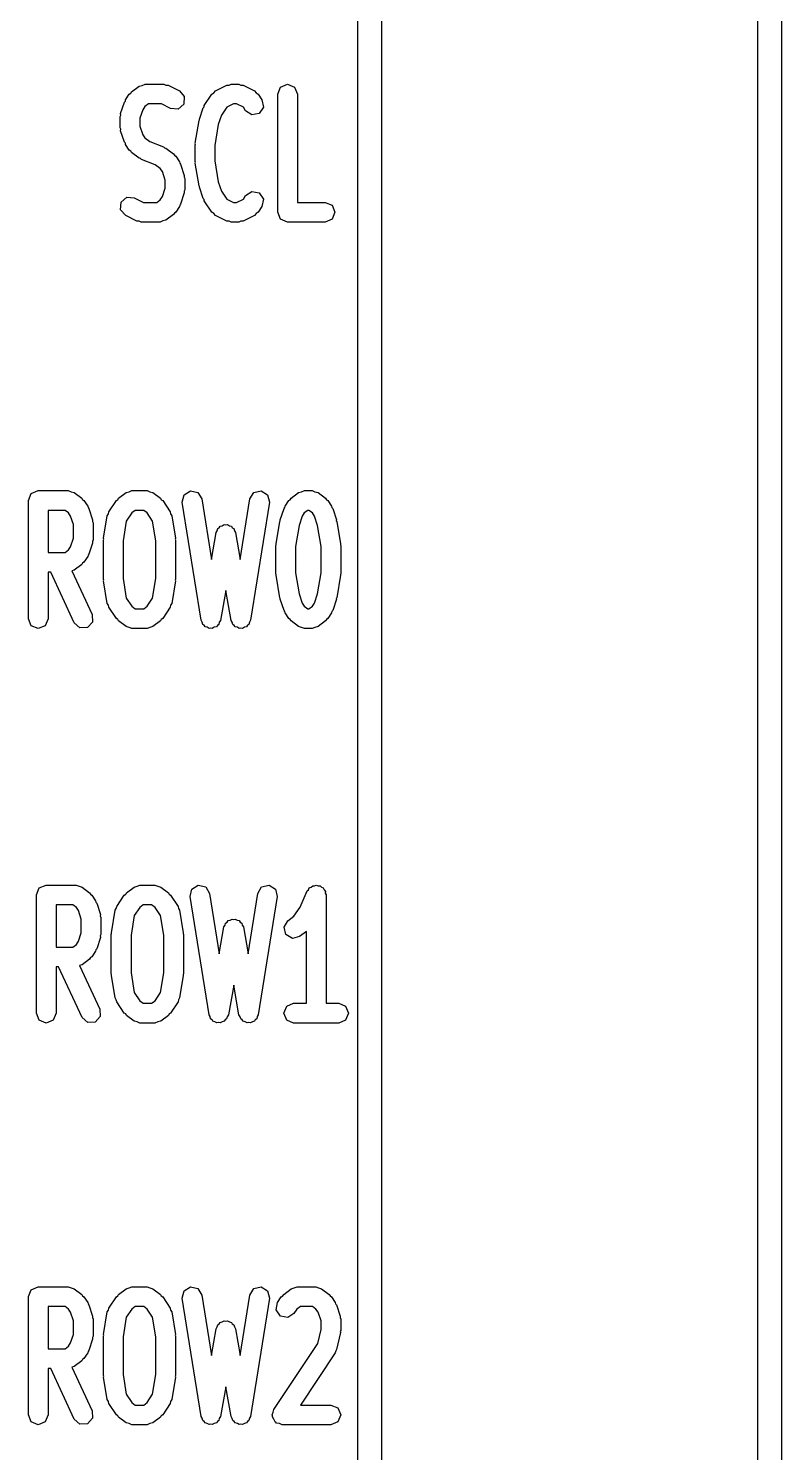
# Model space of a CAD drawing. Extents: x 62 to 222, y -188 to -37.
# Drawn here: x 102.96 to 107.74, y -68.7 to -59.66 of the extents above; entities that cross this region are included whole.
import ezdxf

# ---------------------------------------------------------------- set-up
doc = ezdxf.new("R2010")
doc.units = 0
doc.layers.add('BLACK', color=7, linetype='CONTINUOUS')

msp = doc.modelspace()

# ---------------------------------------------------------------- linework, layer by layer
at = {"layer": 'BLACK', "linetype": 'CONTINUOUS'}
for p, q in [((105.049, -77), (105.049, -46.52)), ((105.199, -46.595), (105.199, -76.925)), ((107.589, -76.925), (107.589, -46.595)), ((107.739, -46.52), (107.739, -77)), ((103.608, -60.0743), (103.614, -60.065)), ((103.614, -60.065), (103.661, -60.0293)), ((103.661, -60.0293), (103.68, -60.0244)), ((103.68, -60.0244), (103.699, -60.0168)), ((103.699, -60.0168), (103.818, -60.0168)), ((103.818, -60.0168), (103.831, -60.0224)), ((103.831, -60.0224), (103.846, -60.0234)), ((103.846, -60.0234), (103.917, -60.0591)), ((103.917, -60.0591), (103.948, -60.0952)), ((104.136, -60.0713), (104.147, -60.0591)), ((104.147, -60.0591), (104.218, -60.0234)), ((104.218, -60.0234), (104.233, -60.0224)), ((104.233, -60.0224), (104.246, -60.0168)), ((104.246, -60.0168), (104.294, -60.0168)), ((104.294, -60.0168), (104.307, -60.0224)), ((104.307, -60.0224), (104.322, -60.0234)), ((104.322, -60.0234), (104.393, -60.0591)), ((104.393, -60.0591), (104.404, -60.0713)), ((104.541, -60.0793), (104.559, -60.0351)), ((104.559, -60.0351), (104.603, -60.0168)), ((104.603, -60.0168), (104.648, -60.0351)), ((104.648, -60.0351), (104.666, -60.0793)), ((103.544, -60.2024), (103.568, -60.1309)), ((103.568, -60.1309), (103.574, -60.1245)), ((103.574, -60.1245), (103.575, -60.116)), ((103.575, -60.116), (103.599, -60.0803)), ((103.599, -60.0803), (103.608, -60.0743)), ((103.72, -60.1418), (103.697, -60.1586)), ((103.803, -60.1418), (103.72, -60.1418)), ((103.861, -60.1709), (103.803, -60.1418)), ((103.945, -60.1429), (103.909, -60.1743)), ((103.948, -60.0952), (103.945, -60.1429)), ((104.074, -60.1602), (104.075, -60.1518)), ((104.075, -60.1518), (104.123, -60.0803)), ((104.123, -60.0803), (104.136, -60.0713)), ((104.261, -60.1418), (104.218, -60.1635)), ((104.279, -60.1418), (104.261, -60.1418)), ((104.323, -60.1635), (104.279, -60.1418)), ((104.404, -60.0713), (104.417, -60.0803)), ((104.417, -60.0803), (104.441, -60.116)), ((104.441, -60.116), (104.45, -60.163)), ((104.541, -60.8293), (104.541, -60.0793)), ((104.666, -60.0793), (104.666, -60.7668)), ((103.541, -60.2221), (103.545, -60.2126)), ((103.541, -60.2936), (103.541, -60.2221)), ((103.545, -60.2126), (103.544, -60.2024)), ((103.684, -60.1784), (103.666, -60.2323)), ((103.666, -60.2323), (103.666, -60.2834)), ((103.697, -60.1586), (103.684, -60.1784)), ((103.909, -60.1743), (103.861, -60.1709)), ((104.042, -60.2476), (104.045, -60.2432)), ((104.044, -60.2381), (104.068, -60.1667)), ((104.045, -60.2432), (104.044, -60.2381)), ((104.068, -60.1667), (104.074, -60.1602)), ((104.184, -60.2141), (104.164, -60.273)), ((104.218, -60.1635), (104.184, -60.2141)), ((104.337, -60.1854), (104.323, -60.1635)), ((104.377, -60.212), (104.337, -60.1854)), ((104.424, -60.2027), (104.377, -60.212)), ((104.45, -60.163), (104.424, -60.2027)), ((103.545, -60.3031), (103.541, -60.2936)), ((103.544, -60.3133), (103.545, -60.3031)), ((103.568, -60.3848), (103.544, -60.3133)), ((103.666, -60.2834), (103.684, -60.3373)), ((103.684, -60.3373), (103.697, -60.3571)), ((104.018, -60.3904), (104.042, -60.2476)), ((104.164, -60.273), (104.142, -60.4059)), ((103.574, -60.3912), (103.568, -60.3848)), ((103.575, -60.3997), (103.574, -60.3912)), ((103.599, -60.4354), (103.575, -60.3997)), ((103.697, -60.3571), (103.729, -60.3811)), ((103.729, -60.3811), (103.816, -60.4136)), ((103.816, -60.4136), (103.823, -60.4199)), ((103.823, -60.4199), (103.831, -60.4221)), ((103.831, -60.4221), (103.879, -60.4579)), ((104.017, -60.4007), (104.019, -60.3957)), ((104.017, -60.5079), (104.017, -60.4007)), ((104.019, -60.3957), (104.018, -60.3904)), ((104.142, -60.4059), (104.142, -60.5027)), ((103.608, -60.4414), (103.599, -60.4354)), ((103.614, -60.4507), (103.608, -60.4414)), ((103.661, -60.4864), (103.614, -60.4507)), ((103.67, -60.4887), (103.661, -60.4864)), ((103.677, -60.495), (103.67, -60.4887)), ((103.764, -60.5275), (103.677, -60.495)), ((103.879, -60.4579), (103.885, -60.4672)), ((103.885, -60.4672), (103.894, -60.4732)), ((103.894, -60.4732), (103.917, -60.5089)), ((103.917, -60.5089), (103.919, -60.5173)), ((103.919, -60.5173), (103.925, -60.5238)), ((104.019, -60.5129), (104.017, -60.5079)), ((104.018, -60.5181), (104.019, -60.5129)), ((104.042, -60.661), (104.018, -60.5181)), ((104.142, -60.5027), (104.164, -60.6356)), ((103.795, -60.5514), (103.764, -60.5275)), ((103.809, -60.5713), (103.795, -60.5514)), ((103.827, -60.6251), (103.809, -60.5713)), ((103.925, -60.5238), (103.948, -60.5952)), ((103.948, -60.5952), (103.948, -60.6055)), ((103.948, -60.6055), (103.952, -60.615)), ((103.809, -60.7302), (103.827, -60.6763)), ((103.827, -60.6763), (103.827, -60.6251)), ((103.952, -60.6864), (103.948, -60.6959)), ((103.948, -60.6959), (103.948, -60.7062)), ((103.952, -60.615), (103.952, -60.6864)), ((104.045, -60.6653), (104.042, -60.661)), ((104.044, -60.6705), (104.045, -60.6653)), ((104.068, -60.7419), (104.044, -60.6705)), ((104.164, -60.6356), (104.184, -60.6944)), ((104.184, -60.6944), (104.218, -60.7451)), ((104.337, -60.7232), (104.377, -60.6966)), ((104.377, -60.6966), (104.424, -60.7059)), ((103.544, -60.8133), (103.548, -60.7656)), ((103.548, -60.7656), (103.584, -60.7343)), ((103.584, -60.7343), (103.631, -60.7377)), ((103.631, -60.7377), (103.69, -60.7668)), ((103.69, -60.7668), (103.773, -60.7668)), ((103.773, -60.7668), (103.795, -60.75)), ((103.795, -60.75), (103.809, -60.7302)), ((103.919, -60.7841), (103.917, -60.7925)), ((103.925, -60.7776), (103.919, -60.7841)), ((103.948, -60.7062), (103.925, -60.7776)), ((104.074, -60.7484), (104.068, -60.7419)), ((104.075, -60.7568), (104.074, -60.7484)), ((104.123, -60.8282), (104.075, -60.7568)), ((104.218, -60.7451), (104.261, -60.7668)), ((104.261, -60.7668), (104.279, -60.7668)), ((104.279, -60.7668), (104.323, -60.7451)), ((104.323, -60.7451), (104.337, -60.7232)), ((104.424, -60.7059), (104.45, -60.7456)), ((104.45, -60.7456), (104.441, -60.7925)), ((104.666, -60.7668), (104.842, -60.7668)), ((104.842, -60.7668), (104.886, -60.7851)), ((104.886, -60.7851), (104.904, -60.8293)), ((103.576, -60.8495), (103.544, -60.8133)), ((103.647, -60.8852), (103.576, -60.8495)), ((103.831, -60.8793), (103.812, -60.8842)), ((103.879, -60.8436), (103.831, -60.8793)), ((103.885, -60.8343), (103.879, -60.8436)), ((103.894, -60.8282), (103.885, -60.8343)), ((103.917, -60.7925), (103.894, -60.8282)), ((104.136, -60.8372), (104.123, -60.8282)), ((104.147, -60.8495), (104.136, -60.8372)), ((104.218, -60.8852), (104.147, -60.8495)), ((104.393, -60.8495), (104.322, -60.8852)), ((104.404, -60.8372), (104.393, -60.8495)), ((104.417, -60.8282), (104.404, -60.8372)), ((104.441, -60.7925), (104.417, -60.8282)), ((104.559, -60.8735), (104.541, -60.8293)), ((104.603, -60.8918), (104.559, -60.8735)), ((104.886, -60.8735), (104.842, -60.8918)), ((104.904, -60.8293), (104.886, -60.8735)), ((103.661, -60.8862), (103.647, -60.8852)), ((103.675, -60.8918), (103.661, -60.8862)), ((103.794, -60.8918), (103.675, -60.8918)), ((103.812, -60.8842), (103.794, -60.8918)), ((104.233, -60.8862), (104.218, -60.8852)), ((104.246, -60.8918), (104.233, -60.8862)), ((104.294, -60.8918), (104.246, -60.8918)), ((104.307, -60.8862), (104.294, -60.8918)), ((104.322, -60.8852), (104.307, -60.8862)), ((104.842, -60.8918), (104.603, -60.8918)), ((102.977, -62.6131), (103.021, -62.5948)), ((103.021, -62.5948), (103.212, -62.5948)), ((103.212, -62.5948), (103.23, -62.6024)), ((103.598, -62.6024), (103.616, -62.5948)), ((103.616, -62.5948), (103.712, -62.5948)), ((103.712, -62.5948), (103.73, -62.6024)), ((103.947, -62.6206), (103.987, -62.5956)), ((103.987, -62.5956), (104.034, -62.6067)), ((104.389, -62.6067), (104.436, -62.5956)), ((104.436, -62.5956), (104.476, -62.6206)), ((104.693, -62.6024), (104.712, -62.5948)), ((104.712, -62.5948), (104.759, -62.5948)), ((104.759, -62.5948), (104.777, -62.6024)), ((102.959, -62.6573), (102.977, -62.6131)), ((102.959, -63.4073), (102.959, -62.6573)), ((103.23, -62.6024), (103.249, -62.6073)), ((103.249, -62.6073), (103.297, -62.643)), ((103.297, -62.643), (103.302, -62.6523)), ((103.302, -62.6523), (103.311, -62.6583)), ((103.311, -62.6583), (103.335, -62.694)), ((103.469, -62.7298), (103.517, -62.6583)), ((103.517, -62.6583), (103.526, -62.6523)), ((103.526, -62.6523), (103.531, -62.643)), ((103.531, -62.643), (103.579, -62.6073)), ((103.579, -62.6073), (103.598, -62.6024)), ((103.73, -62.6024), (103.749, -62.6073)), ((103.749, -62.6073), (103.797, -62.643)), ((103.797, -62.643), (103.802, -62.6523)), ((103.802, -62.6523), (103.811, -62.6583)), ((103.811, -62.6583), (103.859, -62.7298)), ((103.935, -62.6671), (103.947, -62.6206)), ((104.055, -63.4171), (103.935, -62.6671)), ((104.034, -62.6067), (104.059, -62.6475)), ((104.059, -62.6475), (104.12, -63.0306)), ((104.303, -63.0306), (104.364, -62.6475)), ((104.364, -62.6475), (104.389, -62.6067)), ((104.488, -62.6671), (104.368, -63.4171)), ((104.476, -62.6206), (104.488, -62.6671)), ((104.588, -62.694), (104.612, -62.6583)), ((104.612, -62.6583), (104.621, -62.6523)), ((104.621, -62.6523), (104.626, -62.643)), ((104.626, -62.643), (104.674, -62.6073)), ((104.674, -62.6073), (104.693, -62.6024)), ((104.777, -62.6024), (104.797, -62.6073)), ((104.797, -62.6073), (104.844, -62.643)), ((104.844, -62.643), (104.85, -62.6523)), ((104.85, -62.6523), (104.859, -62.6583)), ((104.859, -62.6583), (104.883, -62.694)), ((103.084, -62.7198), (103.084, -62.9876)), ((103.191, -62.7198), (103.084, -62.7198)), ((103.213, -62.7366), (103.191, -62.7198)), ((103.226, -62.7564), (103.213, -62.7366)), ((103.244, -62.8103), (103.226, -62.7564)), ((103.335, -62.694), (103.337, -62.7025)), ((103.337, -62.7025), (103.342, -62.7089)), ((103.342, -62.7089), (103.366, -62.7804)), ((103.436, -62.897), (103.459, -62.7542)), ((103.459, -62.7542), (103.466, -62.7428)), ((103.466, -62.7428), (103.469, -62.7298)), ((103.615, -62.7366), (103.58, -62.7879)), ((103.637, -62.7198), (103.615, -62.7366)), ((103.691, -62.7198), (103.637, -62.7198)), ((103.713, -62.7366), (103.691, -62.7198)), ((103.747, -62.7879), (103.713, -62.7366)), ((103.859, -62.7298), (103.861, -62.7428)), ((103.861, -62.7428), (103.868, -62.7542)), ((103.868, -62.7542), (103.892, -62.897)), ((104.557, -62.7804), (104.581, -62.7089)), ((104.581, -62.7089), (104.586, -62.7025)), ((104.586, -62.7025), (104.588, -62.694)), ((104.697, -62.7564), (104.677, -62.8153)), ((104.71, -62.7366), (104.697, -62.7564)), ((104.732, -62.7198), (104.71, -62.7366)), ((104.738, -62.7198), (104.732, -62.7198)), ((104.761, -62.7366), (104.738, -62.7198)), ((104.774, -62.7564), (104.761, -62.7366)), ((104.794, -62.8153), (104.774, -62.7564)), ((104.883, -62.694), (104.884, -62.7025)), ((104.884, -62.7025), (104.89, -62.7089)), ((104.89, -62.7089), (104.914, -62.7804)), ((103.244, -62.8971), (103.244, -62.8103)), ((103.366, -62.7804), (103.365, -62.7906)), ((103.365, -62.7906), (103.369, -62.8001)), ((103.369, -62.8001), (103.369, -62.9073)), ((103.58, -62.7879), (103.56, -62.9125)), ((103.768, -62.9125), (103.747, -62.7879)), ((104.12, -63.0306), (104.15, -62.8606)), ((104.15, -62.8606), (104.157, -62.8491)), ((104.157, -62.8491), (104.16, -62.8358)), ((104.16, -62.8358), (104.17, -62.8298)), ((104.17, -62.8298), (104.176, -62.8203)), ((104.176, -62.8203), (104.189, -62.8174)), ((104.189, -62.8174), (104.201, -62.81)), ((104.201, -62.81), (104.212, -62.8124)), ((104.212, -62.8124), (104.222, -62.81)), ((104.222, -62.81), (104.234, -62.8174)), ((104.234, -62.8174), (104.247, -62.8203)), ((104.247, -62.8203), (104.253, -62.8298)), ((104.253, -62.8298), (104.263, -62.8358)), ((104.263, -62.8358), (104.266, -62.8491)), ((104.266, -62.8491), (104.273, -62.8606)), ((104.273, -62.8606), (104.303, -63.0306)), ((104.531, -62.9327), (104.555, -62.7899)), ((104.555, -62.7899), (104.557, -62.7855)), ((104.557, -62.7855), (104.557, -62.7804)), ((104.677, -62.8153), (104.655, -62.9482)), ((104.816, -62.9482), (104.794, -62.8153)), ((104.914, -62.7804), (104.913, -62.7855)), ((104.913, -62.7855), (104.916, -62.7899)), ((104.916, -62.7899), (104.94, -62.9327)), ((103.213, -62.9709), (103.226, -62.951)), ((103.226, -62.951), (103.244, -62.8971)), ((103.366, -62.9271), (103.342, -62.9985)), ((103.369, -62.9073), (103.365, -62.9168)), ((103.365, -62.9168), (103.366, -62.9271)), ((103.435, -62.9073), (103.437, -62.9023)), ((103.435, -63.1573), (103.435, -62.9073)), ((103.437, -62.9023), (103.436, -62.897)), ((103.56, -62.9125), (103.56, -63.1521)), ((103.768, -63.1521), (103.768, -62.9125)), ((103.892, -62.897), (103.891, -62.9023)), ((103.891, -62.9023), (103.893, -62.9073)), ((103.893, -62.9073), (103.893, -63.1573)), ((104.53, -62.943), (104.532, -62.938)), ((104.53, -63.1216), (104.53, -62.943)), ((104.532, -62.938), (104.531, -62.9327)), ((104.655, -62.9482), (104.655, -63.1164)), ((104.816, -63.1164), (104.816, -62.9482)), ((104.94, -62.9327), (104.939, -62.938)), ((104.939, -62.938), (104.941, -62.943)), ((104.941, -62.943), (104.941, -63.1216)), ((103.084, -62.9876), (103.191, -62.9876)), ((103.191, -62.9876), (103.213, -62.9709)), ((103.335, -63.0134), (103.311, -63.0491)), ((103.337, -63.005), (103.335, -63.0134)), ((103.342, -62.9985), (103.337, -63.005)), ((103.1, -63.1126), (103.084, -63.1126)), ((103.084, -63.1126), (103.084, -63.4073)), ((103.25, -63.4337), (103.1, -63.1126)), ((103.249, -63.1001), (103.234, -63.1039)), ((103.234, -63.1039), (103.363, -63.3809)), ((103.297, -63.0644), (103.249, -63.1001)), ((103.302, -63.0551), (103.297, -63.0644)), ((103.311, -63.0491), (103.302, -63.0551)), ((104.532, -63.1266), (104.53, -63.1216)), ((104.531, -63.1318), (104.532, -63.1266)), ((104.555, -63.2747), (104.531, -63.1318)), ((104.655, -63.1164), (104.677, -63.2493)), ((104.794, -63.2493), (104.816, -63.1164)), ((104.94, -63.1318), (104.916, -63.2747)), ((104.941, -63.1216), (104.939, -63.1266)), ((104.939, -63.1266), (104.94, -63.1318)), ((103.437, -63.1623), (103.435, -63.1573)), ((103.436, -63.1676), (103.437, -63.1623)), ((103.459, -63.3104), (103.436, -63.1676)), ((103.56, -63.1521), (103.58, -63.2766)), ((103.747, -63.2766), (103.768, -63.1521)), ((103.892, -63.1676), (103.868, -63.3104)), ((103.893, -63.1573), (103.891, -63.1623)), ((103.891, -63.1623), (103.892, -63.1676)), ((103.466, -63.3217), (103.459, -63.3104)), ((103.58, -63.2766), (103.615, -63.328)), ((103.713, -63.328), (103.747, -63.2766)), ((103.868, -63.3104), (103.861, -63.3217)), ((104.212, -63.2286), (104.178, -63.4182)), ((104.245, -63.4182), (104.212, -63.2286)), ((104.557, -63.2791), (104.555, -63.2747)), ((104.557, -63.2842), (104.557, -63.2791)), ((104.581, -63.3556), (104.557, -63.2842)), ((104.677, -63.2493), (104.697, -63.3082)), ((104.697, -63.3082), (104.71, -63.328)), ((104.761, -63.328), (104.774, -63.3082)), ((104.774, -63.3082), (104.794, -63.2493)), ((104.914, -63.2842), (104.89, -63.3556)), ((104.916, -63.2747), (104.913, -63.2791)), ((104.913, -63.2791), (104.914, -63.2842)), ((102.977, -63.4515), (102.959, -63.4073)), ((103.084, -63.4073), (103.065, -63.4515)), ((103.363, -63.3809), (103.365, -63.4286)), ((103.469, -63.3348), (103.466, -63.3217)), ((103.517, -63.4062), (103.469, -63.3348)), ((103.526, -63.4123), (103.517, -63.4062)), ((103.615, -63.328), (103.637, -63.3448)), ((103.637, -63.3448), (103.691, -63.3448)), ((103.691, -63.3448), (103.713, -63.328)), ((103.811, -63.4062), (103.802, -63.4123)), ((103.859, -63.3348), (103.811, -63.4062)), ((103.861, -63.3217), (103.859, -63.3348)), ((104.586, -63.3621), (104.581, -63.3556)), ((104.588, -63.3705), (104.586, -63.3621)), ((104.612, -63.4062), (104.588, -63.3705)), ((104.621, -63.4123), (104.612, -63.4062)), ((104.71, -63.328), (104.732, -63.3448)), ((104.732, -63.3448), (104.738, -63.3448)), ((104.738, -63.3448), (104.761, -63.328)), ((104.859, -63.4062), (104.85, -63.4123)), ((104.883, -63.3705), (104.859, -63.4062)), ((104.884, -63.3621), (104.883, -63.3705)), ((104.89, -63.3556), (104.884, -63.3621)), ((103.021, -63.4698), (102.977, -63.4515)), ((103.065, -63.4515), (103.021, -63.4698)), ((103.285, -63.466), (103.25, -63.4337)), ((103.333, -63.4639), (103.285, -63.466)), ((103.365, -63.4286), (103.333, -63.4639)), ((103.531, -63.4216), (103.526, -63.4123)), ((103.579, -63.4573), (103.531, -63.4216)), ((103.598, -63.4622), (103.579, -63.4573)), ((103.616, -63.4698), (103.598, -63.4622)), ((103.712, -63.4698), (103.616, -63.4698)), ((103.73, -63.4622), (103.712, -63.4698)), ((103.749, -63.4573), (103.73, -63.4622)), ((103.797, -63.4216), (103.749, -63.4573)), ((103.802, -63.4123), (103.797, -63.4216)), ((104.062, -63.4292), (104.055, -63.4171)), ((104.065, -63.4431), (104.062, -63.4292)), ((104.074, -63.4488), (104.065, -63.4431)), ((104.08, -63.4579), (104.074, -63.4488)), ((104.093, -63.4612), (104.08, -63.4579)), ((104.105, -63.4688), (104.093, -63.4612)), ((104.116, -63.4665), (104.105, -63.4688)), ((104.126, -63.469), (104.116, -63.4665)), ((104.138, -63.4616), (104.126, -63.469)), ((104.152, -63.4585), (104.138, -63.4616)), ((104.158, -63.4496), (104.152, -63.4585)), ((104.167, -63.444), (104.158, -63.4496)), ((104.17, -63.4302), (104.167, -63.444)), ((104.178, -63.4182), (104.17, -63.4302)), ((104.253, -63.4302), (104.245, -63.4182)), ((104.256, -63.444), (104.253, -63.4302)), ((104.265, -63.4496), (104.256, -63.444)), ((104.271, -63.4585), (104.265, -63.4496)), ((104.285, -63.4616), (104.271, -63.4585)), ((104.297, -63.469), (104.285, -63.4616)), ((104.307, -63.4665), (104.297, -63.469)), ((104.318, -63.4688), (104.307, -63.4665)), ((104.33, -63.4612), (104.318, -63.4688)), ((104.343, -63.4579), (104.33, -63.4612)), ((104.349, -63.4488), (104.343, -63.4579)), ((104.358, -63.4431), (104.349, -63.4488)), ((104.361, -63.4292), (104.358, -63.4431)), ((104.368, -63.4171), (104.361, -63.4292)), ((104.626, -63.4216), (104.621, -63.4123)), ((104.674, -63.4573), (104.626, -63.4216)), ((104.693, -63.4622), (104.674, -63.4573)), ((104.712, -63.4698), (104.693, -63.4622)), ((104.759, -63.4698), (104.712, -63.4698)), ((104.777, -63.4622), (104.759, -63.4698)), ((104.797, -63.4573), (104.777, -63.4622)), ((104.844, -63.4216), (104.797, -63.4573)), ((104.85, -63.4123), (104.844, -63.4216)), ((103.009, -65.1593), (103.027, -65.1151)), ((103.027, -65.1151), (103.071, -65.0968)), ((103.071, -65.0968), (103.262, -65.0968)), ((103.262, -65.0968), (103.28, -65.1044)), ((103.28, -65.1044), (103.299, -65.1093)), ((103.299, -65.1093), (103.347, -65.145)), ((103.581, -65.145), (103.629, -65.1093)), ((103.629, -65.1093), (103.648, -65.1044)), ((103.648, -65.1044), (103.666, -65.0968)), ((103.666, -65.0968), (103.762, -65.0968)), ((103.762, -65.0968), (103.78, -65.1044)), ((103.78, -65.1044), (103.799, -65.1093)), ((103.799, -65.1093), (103.847, -65.145)), ((103.985, -65.1691), (103.997, -65.1226)), ((103.997, -65.1226), (104.037, -65.0976)), ((104.037, -65.0976), (104.084, -65.1087)), ((104.084, -65.1087), (104.109, -65.1495)), ((104.414, -65.1495), (104.439, -65.1087)), ((104.439, -65.1087), (104.486, -65.0976)), ((104.486, -65.0976), (104.526, -65.1226)), ((104.526, -65.1226), (104.538, -65.1691)), ((104.737, -65.1259), (104.741, -65.1151)), ((104.741, -65.1151), (104.753, -65.11)), ((104.753, -65.11), (104.763, -65.101)), ((104.763, -65.101), (104.775, -65.1013)), ((104.775, -65.1013), (104.785, -65.0968)), ((104.785, -65.0968), (104.798, -65.1018)), ((104.798, -65.1018), (104.811, -65.1022)), ((104.811, -65.1022), (104.819, -65.1106)), ((104.819, -65.1106), (104.83, -65.1151)), ((104.83, -65.1151), (104.835, -65.1273)), ((103.009, -65.9093), (103.009, -65.1593)), ((103.347, -65.145), (103.352, -65.1543)), ((103.352, -65.1543), (103.361, -65.1603)), ((103.361, -65.1603), (103.385, -65.196)), ((103.385, -65.196), (103.387, -65.2045)), ((103.387, -65.2045), (103.392, -65.2109)), ((103.392, -65.2109), (103.416, -65.2824)), ((103.519, -65.2318), (103.567, -65.1603)), ((103.567, -65.1603), (103.576, -65.1543)), ((103.576, -65.1543), (103.581, -65.145)), ((103.847, -65.145), (103.852, -65.1543)), ((103.852, -65.1543), (103.861, -65.1603)), ((103.861, -65.1603), (103.909, -65.2318)), ((104.105, -65.9191), (103.985, -65.1691)), ((104.109, -65.1495), (104.17, -65.5326)), ((104.353, -65.5326), (104.414, -65.1495)), ((104.538, -65.1691), (104.418, -65.9191)), ((104.683, -65.2362), (104.728, -65.1339)), ((104.728, -65.1339), (104.737, -65.1259)), ((104.835, -65.1273), (104.844, -65.1369)), ((104.844, -65.1369), (104.843, -65.1485)), ((104.843, -65.1485), (104.848, -65.1593)), ((104.848, -65.1593), (104.848, -65.8468)), ((103.134, -65.2218), (103.134, -65.4896)), ((103.241, -65.2218), (103.134, -65.2218)), ((103.263, -65.2386), (103.241, -65.2218)), ((103.276, -65.2584), (103.263, -65.2386)), ((103.294, -65.3123), (103.276, -65.2584)), ((103.416, -65.2824), (103.415, -65.2926)), ((103.415, -65.2926), (103.419, -65.3021)), ((103.419, -65.3021), (103.419, -65.4093)), ((103.486, -65.399), (103.509, -65.2562)), ((103.509, -65.2562), (103.516, -65.2448)), ((103.516, -65.2448), (103.519, -65.2318)), ((103.63, -65.2899), (103.61, -65.4145)), ((103.665, -65.2386), (103.63, -65.2899)), ((103.687, -65.2218), (103.665, -65.2386)), ((103.741, -65.2218), (103.687, -65.2218)), ((103.763, -65.2386), (103.741, -65.2218)), ((103.797, -65.2899), (103.763, -65.2386)), ((103.818, -65.4145), (103.797, -65.2899)), ((103.909, -65.2318), (103.911, -65.2448)), ((103.911, -65.2448), (103.918, -65.2562)), ((103.918, -65.2562), (103.942, -65.399)), ((104.605, -65.3236), (104.644, -65.2943)), ((104.644, -65.2943), (104.683, -65.2362)), ((103.294, -65.3991), (103.294, -65.3123)), ((104.17, -65.5326), (104.2, -65.3626)), ((104.2, -65.3626), (104.207, -65.3511)), ((104.207, -65.3511), (104.21, -65.3378)), ((104.21, -65.3378), (104.22, -65.3318)), ((104.22, -65.3318), (104.226, -65.3223)), ((104.226, -65.3223), (104.239, -65.3194)), ((104.239, -65.3194), (104.251, -65.312)), ((104.251, -65.312), (104.262, -65.3144)), ((104.262, -65.3144), (104.272, -65.312)), ((104.272, -65.312), (104.284, -65.3194)), ((104.284, -65.3194), (104.297, -65.3223)), ((104.297, -65.3223), (104.303, -65.3318)), ((104.303, -65.3318), (104.313, -65.3378)), ((104.313, -65.3378), (104.316, -65.3511)), ((104.316, -65.3511), (104.323, -65.3626)), ((104.323, -65.3626), (104.353, -65.5326)), ((104.581, -65.3647), (104.605, -65.3236)), ((104.592, -65.4111), (104.581, -65.3647)), ((104.723, -65.3914), (104.68, -65.4236)), ((104.723, -65.8468), (104.723, -65.3914)), ((103.241, -65.4896), (103.263, -65.4729)), ((103.263, -65.4729), (103.276, -65.453)), ((103.276, -65.453), (103.294, -65.3991)), ((103.416, -65.4291), (103.392, -65.5005)), ((103.419, -65.4093), (103.415, -65.4188)), ((103.415, -65.4188), (103.416, -65.4291)), ((103.485, -65.4093), (103.487, -65.4043)), ((103.485, -65.6593), (103.485, -65.4093)), ((103.487, -65.4043), (103.486, -65.399)), ((103.61, -65.4145), (103.61, -65.6541)), ((103.818, -65.6541), (103.818, -65.4145)), ((103.942, -65.399), (103.941, -65.4043)), ((103.941, -65.4043), (103.943, -65.4093)), ((103.943, -65.4093), (103.943, -65.6593)), ((104.634, -65.4354), (104.592, -65.4111)), ((104.68, -65.4236), (104.634, -65.4354)), ((103.134, -65.4896), (103.241, -65.4896)), ((103.347, -65.5664), (103.299, -65.6021)), ((103.352, -65.5571), (103.347, -65.5664)), ((103.361, -65.5511), (103.352, -65.5571)), ((103.385, -65.5154), (103.361, -65.5511)), ((103.387, -65.507), (103.385, -65.5154)), ((103.392, -65.5005), (103.387, -65.507)), ((103.15, -65.6146), (103.134, -65.6146)), ((103.134, -65.6146), (103.134, -65.9093)), ((103.3, -65.9357), (103.15, -65.6146)), ((103.299, -65.6021), (103.284, -65.6059)), ((103.284, -65.6059), (103.413, -65.8829)), ((103.487, -65.6643), (103.485, -65.6593)), ((103.486, -65.6696), (103.487, -65.6643)), ((103.61, -65.6541), (103.63, -65.7786)), ((103.797, -65.7786), (103.818, -65.6541)), ((103.943, -65.6593), (103.941, -65.6643)), ((103.941, -65.6643), (103.942, -65.6696)), ((103.509, -65.8124), (103.486, -65.6696)), ((103.942, -65.6696), (103.918, -65.8124)), ((104.262, -65.7306), (104.228, -65.9202)), ((104.295, -65.9202), (104.262, -65.7306)), ((103.516, -65.8237), (103.509, -65.8124)), ((103.519, -65.8368), (103.516, -65.8237)), ((103.567, -65.9082), (103.519, -65.8368)), ((103.63, -65.7786), (103.665, -65.83)), ((103.665, -65.83), (103.687, -65.8468)), ((103.687, -65.8468), (103.741, -65.8468)), ((103.741, -65.8468), (103.763, -65.83)), ((103.763, -65.83), (103.797, -65.7786)), ((103.909, -65.8368), (103.861, -65.9082)), ((103.911, -65.8237), (103.909, -65.8368)), ((103.918, -65.8124), (103.911, -65.8237)), ((104.598, -65.8651), (104.642, -65.8468)), ((104.642, -65.8468), (104.723, -65.8468)), ((104.848, -65.8468), (104.928, -65.8468)), ((104.928, -65.8468), (104.972, -65.8651)), ((103.027, -65.9535), (103.009, -65.9093)), ((103.134, -65.9093), (103.115, -65.9535)), ((103.335, -65.968), (103.3, -65.9357)), ((103.415, -65.9306), (103.383, -65.9659)), ((103.413, -65.8829), (103.415, -65.9306)), ((103.576, -65.9143), (103.567, -65.9082)), ((103.581, -65.9236), (103.576, -65.9143)), ((103.629, -65.9593), (103.581, -65.9236)), ((103.847, -65.9236), (103.799, -65.9593)), ((103.852, -65.9143), (103.847, -65.9236)), ((103.861, -65.9082), (103.852, -65.9143)), ((104.112, -65.9312), (104.105, -65.9191)), ((104.115, -65.9451), (104.112, -65.9312)), ((104.22, -65.9322), (104.217, -65.946)), ((104.228, -65.9202), (104.22, -65.9322)), ((104.303, -65.9322), (104.295, -65.9202)), ((104.306, -65.946), (104.303, -65.9322)), ((104.411, -65.9312), (104.408, -65.9451)), ((104.418, -65.9191), (104.411, -65.9312)), ((104.58, -65.9093), (104.598, -65.8651)), ((104.598, -65.9535), (104.58, -65.9093)), ((104.972, -65.8651), (104.991, -65.9093)), ((104.991, -65.9093), (104.972, -65.9535)), ((103.071, -65.9718), (103.027, -65.9535)), ((103.115, -65.9535), (103.071, -65.9718)), ((103.383, -65.9659), (103.335, -65.968)), ((103.648, -65.9642), (103.629, -65.9593)), ((103.666, -65.9718), (103.648, -65.9642)), ((103.762, -65.9718), (103.666, -65.9718)), ((103.78, -65.9642), (103.762, -65.9718)), ((103.799, -65.9593), (103.78, -65.9642)), ((104.124, -65.9508), (104.115, -65.9451)), ((104.13, -65.9599), (104.124, -65.9508)), ((104.143, -65.9632), (104.13, -65.9599)), ((104.155, -65.9708), (104.143, -65.9632)), ((104.166, -65.9685), (104.155, -65.9708)), ((104.176, -65.971), (104.166, -65.9685)), ((104.188, -65.9636), (104.176, -65.971)), ((104.202, -65.9605), (104.188, -65.9636)), ((104.208, -65.9516), (104.202, -65.9605)), ((104.217, -65.946), (104.208, -65.9516)), ((104.315, -65.9516), (104.306, -65.946)), ((104.321, -65.9605), (104.315, -65.9516)), ((104.335, -65.9636), (104.321, -65.9605)), ((104.347, -65.971), (104.335, -65.9636)), ((104.357, -65.9685), (104.347, -65.971)), ((104.368, -65.9708), (104.357, -65.9685)), ((104.38, -65.9632), (104.368, -65.9708)), ((104.393, -65.9599), (104.38, -65.9632)), ((104.399, -65.9508), (104.393, -65.9599)), ((104.408, -65.9451), (104.399, -65.9508)), ((104.642, -65.9718), (104.598, -65.9535)), ((104.928, -65.9718), (104.642, -65.9718)), ((104.972, -65.9535), (104.928, -65.9718)), ((102.977, -67.6631), (103.021, -67.6448)), ((103.021, -67.6448), (103.212, -67.6448)), ((103.212, -67.6448), (103.23, -67.6524)), ((103.23, -67.6524), (103.249, -67.6573)), ((103.579, -67.6573), (103.598, -67.6524)), ((103.598, -67.6524), (103.616, -67.6448)), ((103.616, -67.6448), (103.712, -67.6448)), ((103.712, -67.6448), (103.73, -67.6524)), ((103.73, -67.6524), (103.749, -67.6573)), ((103.947, -67.6706), (103.987, -67.6456)), ((103.987, -67.6456), (104.034, -67.6567)), ((104.389, -67.6567), (104.436, -67.6456)), ((104.436, -67.6456), (104.476, -67.6706)), ((104.626, -67.6573), (104.646, -67.6524)), ((104.646, -67.6524), (104.664, -67.6448)), ((104.664, -67.6448), (104.783, -67.6448)), ((104.783, -67.6448), (104.801, -67.6524)), ((104.801, -67.6524), (104.82, -67.6573)), ((102.959, -67.7073), (102.977, -67.6631)), ((102.959, -68.4573), (102.959, -67.7073)), ((103.249, -67.6573), (103.297, -67.693)), ((103.297, -67.693), (103.302, -67.7023)), ((103.302, -67.7023), (103.311, -67.7083)), ((103.311, -67.7083), (103.335, -67.744)), ((103.335, -67.744), (103.337, -67.7525)), ((103.469, -67.7798), (103.517, -67.7083)), ((103.517, -67.7083), (103.526, -67.7023)), ((103.526, -67.7023), (103.531, -67.693)), ((103.531, -67.693), (103.579, -67.6573)), ((103.749, -67.6573), (103.797, -67.693)), ((103.797, -67.693), (103.802, -67.7023)), ((103.802, -67.7023), (103.811, -67.7083)), ((103.811, -67.7083), (103.859, -67.7798)), ((103.935, -67.7171), (103.947, -67.6706)), ((104.055, -68.4671), (103.935, -67.7171)), ((104.034, -67.6567), (104.059, -67.6975)), ((104.059, -67.6975), (104.12, -68.0806)), ((104.303, -68.0806), (104.364, -67.6975)), ((104.364, -67.6975), (104.389, -67.6567)), ((104.488, -67.7171), (104.368, -68.4671)), ((104.476, -67.6706), (104.488, -67.7171)), ((104.531, -67.791), (104.54, -67.744)), ((104.54, -67.744), (104.564, -67.7083)), ((104.564, -67.7083), (104.573, -67.7023)), ((104.573, -67.7023), (104.579, -67.693)), ((104.579, -67.693), (104.626, -67.6573)), ((104.82, -67.6573), (104.868, -67.693)), ((104.868, -67.693), (104.874, -67.7023)), ((104.874, -67.7023), (104.883, -67.7083)), ((104.883, -67.7083), (104.906, -67.744)), ((104.906, -67.744), (104.908, -67.7525)), ((103.084, -67.7698), (103.084, -68.0376)), ((103.191, -67.7698), (103.084, -67.7698)), ((103.213, -67.7866), (103.191, -67.7698)), ((103.226, -67.8064), (103.213, -67.7866)), ((103.244, -67.8603), (103.226, -67.8064)), ((103.337, -67.7525), (103.342, -67.7589)), ((103.342, -67.7589), (103.366, -67.8304)), ((103.366, -67.8304), (103.365, -67.8406)), ((103.436, -67.947), (103.459, -67.8042)), ((103.459, -67.8042), (103.466, -67.7928)), ((103.466, -67.7928), (103.469, -67.7798)), ((103.615, -67.7866), (103.58, -67.8379)), ((103.637, -67.7698), (103.615, -67.7866)), ((103.691, -67.7698), (103.637, -67.7698)), ((103.713, -67.7866), (103.691, -67.7698)), ((103.747, -67.8379), (103.713, -67.7866)), ((103.859, -67.7798), (103.861, -67.7928)), ((103.861, -67.7928), (103.868, -67.8042)), ((103.868, -67.8042), (103.892, -67.947)), ((104.558, -67.8307), (104.531, -67.791)), ((104.605, -67.84), (104.558, -67.8307)), ((104.644, -67.8134), (104.605, -67.84)), ((104.662, -67.7866), (104.644, -67.8134)), ((104.685, -67.7698), (104.662, -67.7866)), ((104.762, -67.7698), (104.685, -67.7698)), ((104.784, -67.7866), (104.762, -67.7698)), ((104.798, -67.8064), (104.784, -67.7866)), ((104.816, -67.8603), (104.798, -67.8064)), ((104.908, -67.7525), (104.914, -67.7589)), ((104.914, -67.7589), (104.937, -67.8304)), ((104.937, -67.8304), (104.937, -67.8406)), ((103.244, -67.9471), (103.244, -67.8603)), ((103.365, -67.8406), (103.369, -67.8501)), ((103.369, -67.8501), (103.369, -67.9573)), ((103.58, -67.8379), (103.56, -67.9625)), ((103.768, -67.9625), (103.747, -67.8379)), ((104.12, -68.0806), (104.15, -67.9106)), ((104.15, -67.9106), (104.157, -67.8991)), ((104.157, -67.8991), (104.16, -67.8858)), ((104.16, -67.8858), (104.17, -67.8798)), ((104.17, -67.8798), (104.176, -67.8703)), ((104.176, -67.8703), (104.189, -67.8674)), ((104.189, -67.8674), (104.201, -67.86)), ((104.201, -67.86), (104.212, -67.8624)), ((104.212, -67.8624), (104.222, -67.86)), ((104.222, -67.86), (104.234, -67.8674)), ((104.234, -67.8674), (104.247, -67.8703)), ((104.247, -67.8703), (104.253, -67.8798)), ((104.253, -67.8798), (104.263, -67.8858)), ((104.263, -67.8858), (104.266, -67.8991)), ((104.266, -67.8991), (104.273, -67.9106)), ((104.273, -67.9106), (104.303, -68.0806)), ((104.796, -68.0038), (104.816, -67.9147)), ((104.816, -67.9147), (104.816, -67.8603)), ((104.937, -67.8406), (104.941, -67.8501)), ((104.941, -67.9216), (104.938, -67.9281)), ((104.941, -67.8501), (104.941, -67.9216)), ((103.213, -68.0209), (103.226, -68.001)), ((103.226, -68.001), (103.244, -67.9471)), ((103.366, -67.9771), (103.342, -68.0485)), ((103.369, -67.9573), (103.365, -67.9668)), ((103.365, -67.9668), (103.366, -67.9771)), ((103.435, -67.9573), (103.437, -67.9523)), ((103.435, -68.2073), (103.435, -67.9573)), ((103.437, -67.9523), (103.436, -67.947)), ((103.56, -67.9625), (103.56, -68.2021)), ((103.768, -68.2021), (103.768, -67.9625)), ((103.892, -67.947), (103.891, -67.9523)), ((103.891, -67.9523), (103.893, -67.9573)), ((103.893, -67.9573), (103.893, -68.2073)), ((104.517, -68.4226), (104.796, -68.0038)), ((104.939, -67.9351), (104.915, -68.0423)), ((104.938, -67.9281), (104.939, -67.9351)), ((103.084, -68.0376), (103.191, -68.0376)), ((103.191, -68.0376), (103.213, -68.0209)), ((103.302, -68.1051), (103.297, -68.1144)), ((103.311, -68.0991), (103.302, -68.1051)), ((103.335, -68.0634), (103.311, -68.0991)), ((103.337, -68.055), (103.335, -68.0634)), ((103.342, -68.0485), (103.337, -68.055)), ((104.906, -68.0634), (104.685, -68.3948)), ((104.909, -68.0519), (104.906, -68.0634)), ((104.915, -68.0423), (104.909, -68.0519)), ((103.1, -68.1626), (103.084, -68.1626)), ((103.084, -68.1626), (103.084, -68.4573)), ((103.25, -68.4837), (103.1, -68.1626)), ((103.249, -68.1501), (103.234, -68.1539)), ((103.234, -68.1539), (103.363, -68.4309)), ((103.297, -68.1144), (103.249, -68.1501)), ((103.437, -68.2123), (103.435, -68.2073)), ((103.436, -68.2176), (103.437, -68.2123)), ((103.459, -68.3604), (103.436, -68.2176)), ((103.56, -68.2021), (103.58, -68.3266)), ((103.747, -68.3266), (103.768, -68.2021)), ((103.892, -68.2176), (103.868, -68.3604)), ((103.893, -68.2073), (103.891, -68.2123)), ((103.891, -68.2123), (103.892, -68.2176)), ((104.212, -68.2786), (104.178, -68.4682)), ((104.245, -68.4682), (104.212, -68.2786)), ((103.466, -68.3717), (103.459, -68.3604)), ((103.469, -68.3848), (103.466, -68.3717)), ((103.58, -68.3266), (103.615, -68.378)), ((103.713, -68.378), (103.747, -68.3266)), ((103.861, -68.3717), (103.859, -68.3848)), ((103.868, -68.3604), (103.861, -68.3717)), ((102.977, -68.5015), (102.959, -68.4573)), ((103.084, -68.4573), (103.065, -68.5015)), ((103.363, -68.4309), (103.365, -68.4786)), ((103.517, -68.4562), (103.469, -68.3848)), ((103.526, -68.4623), (103.517, -68.4562)), ((103.531, -68.4716), (103.526, -68.4623)), ((103.615, -68.378), (103.637, -68.3948)), ((103.637, -68.3948), (103.691, -68.3948)), ((103.691, -68.3948), (103.713, -68.378)), ((103.802, -68.4623), (103.797, -68.4716)), ((103.811, -68.4562), (103.802, -68.4623)), ((103.859, -68.3848), (103.811, -68.4562)), ((104.062, -68.4792), (104.055, -68.4671)), ((104.368, -68.4671), (104.361, -68.4792)), ((104.506, -68.4573), (104.513, -68.4405)), ((104.509, -68.4632), (104.506, -68.4573)), ((104.507, -68.4695), (104.509, -68.4632)), ((104.513, -68.4405), (104.517, -68.4226)), ((104.685, -68.3948), (104.878, -68.3948)), ((104.878, -68.3948), (104.922, -68.4131)), ((104.922, -68.4131), (104.941, -68.4573)), ((104.941, -68.4573), (104.922, -68.5015)), ((103.021, -68.5198), (102.977, -68.5015)), ((103.065, -68.5015), (103.021, -68.5198)), ((103.285, -68.516), (103.25, -68.4837)), ((103.333, -68.5139), (103.285, -68.516)), ((103.365, -68.4786), (103.333, -68.5139)), ((103.579, -68.5073), (103.531, -68.4716)), ((103.598, -68.5122), (103.579, -68.5073)), ((103.616, -68.5198), (103.598, -68.5122)), ((103.712, -68.5198), (103.616, -68.5198)), ((103.73, -68.5122), (103.712, -68.5198)), ((103.749, -68.5073), (103.73, -68.5122)), ((103.797, -68.4716), (103.749, -68.5073)), ((104.065, -68.4931), (104.062, -68.4792)), ((104.074, -68.4988), (104.065, -68.4931)), ((104.08, -68.5079), (104.074, -68.4988)), ((104.093, -68.5112), (104.08, -68.5079)), ((104.105, -68.5188), (104.093, -68.5112)), ((104.116, -68.5165), (104.105, -68.5188)), ((104.126, -68.519), (104.116, -68.5165)), ((104.138, -68.5116), (104.126, -68.519)), ((104.152, -68.5085), (104.138, -68.5116)), ((104.158, -68.4996), (104.152, -68.5085)), ((104.167, -68.494), (104.158, -68.4996)), ((104.17, -68.4802), (104.167, -68.494)), ((104.178, -68.4682), (104.17, -68.4802)), ((104.253, -68.4802), (104.245, -68.4682)), ((104.256, -68.494), (104.253, -68.4802)), ((104.265, -68.4996), (104.256, -68.494)), ((104.271, -68.5085), (104.265, -68.4996)), ((104.285, -68.5116), (104.271, -68.5085)), ((104.297, -68.519), (104.285, -68.5116)), ((104.307, -68.5165), (104.297, -68.519)), ((104.318, -68.5188), (104.307, -68.5165)), ((104.33, -68.5112), (104.318, -68.5188)), ((104.343, -68.5079), (104.33, -68.5112)), ((104.349, -68.4988), (104.343, -68.5079)), ((104.358, -68.4931), (104.349, -68.4988)), ((104.361, -68.4792), (104.358, -68.4931)), ((104.517, -68.4847), (104.507, -68.4695)), ((104.524, -68.5015), (104.517, -68.4847)), ((104.53, -68.5039), (104.524, -68.5015)), ((104.534, -68.5093), (104.53, -68.5039)), ((104.552, -68.5128), (104.534, -68.5093)), ((104.569, -68.5198), (104.552, -68.5128)), ((104.878, -68.5198), (104.569, -68.5198)), ((104.922, -68.5015), (104.878, -68.5198))]:
    msp.add_line(p, q, dxfattribs=at)

doc.saveas('drawing.dxf')
